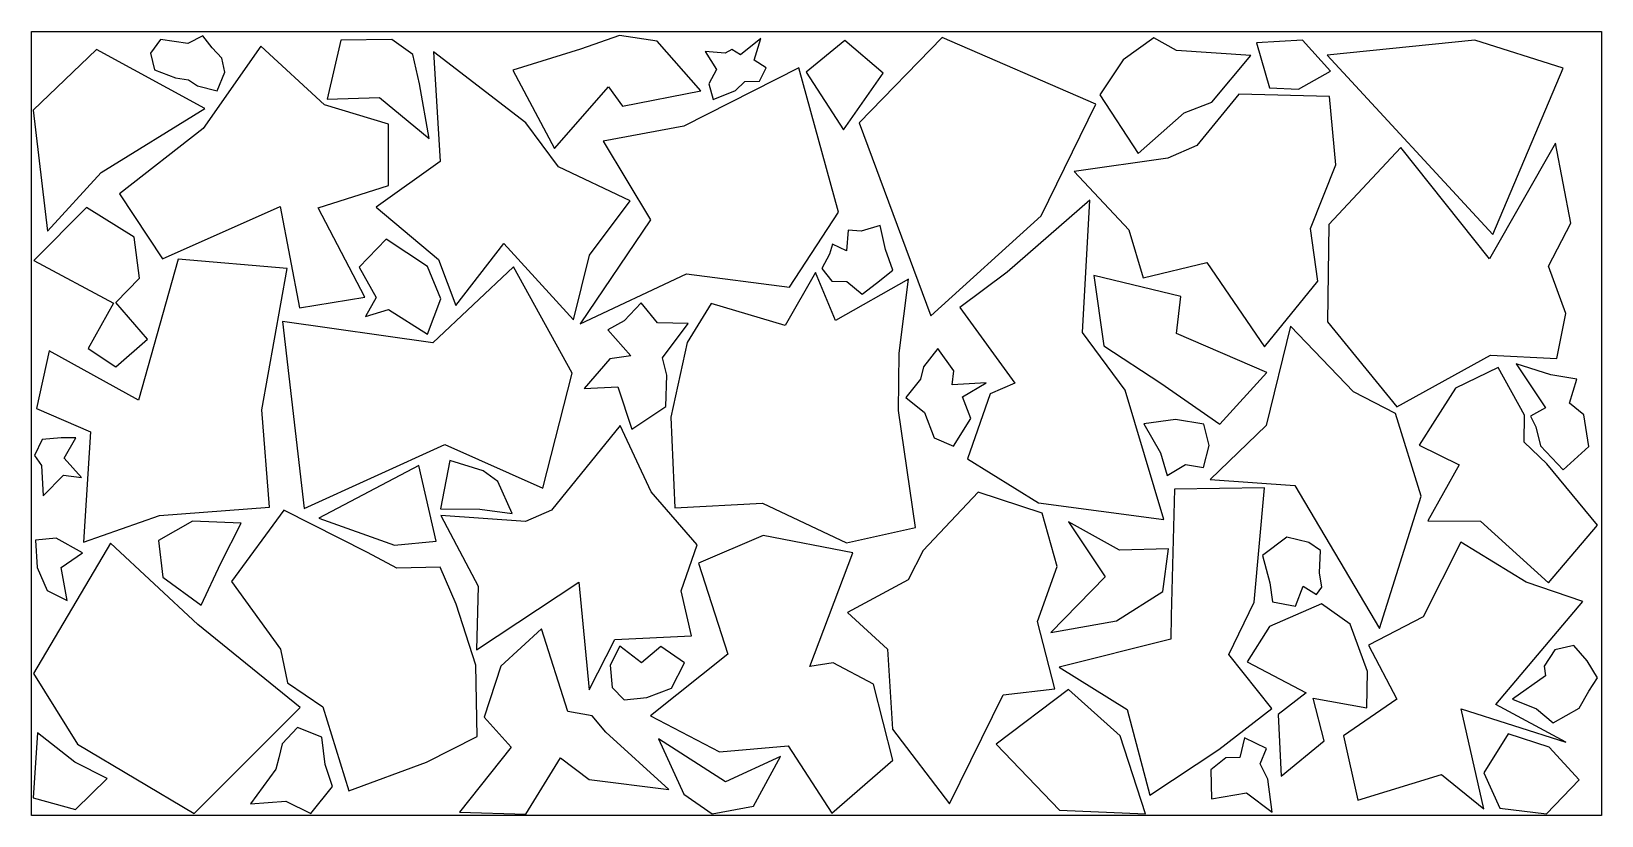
# Model space of a CAD drawing. Header units: metres. Extents: x 0 to 1998, y 0 to 998.
import ezdxf

# ---------------------------------------------------------------- set-up
doc = ezdxf.new("R2010")
doc.units = ezdxf.units.M

msp = doc.modelspace()

# ---------------------------------------------------------------- linework, layer by layer
for points in [[(0, 0), (0, 997.9), (1997.9, 997.9), (1997.9, 0), (0, 0)], [(373.1, 904.6), (291.9, 979.2), (218.4, 874.3), (111.9, 791.2), (166.7, 708.7), (316.6, 774.9), (341, 646.3), (424.2, 659.6), (364.9, 773.4), (454.5, 801.7), (454.4, 880), (373.1, 904.6)], [(211.4, 928.8), (236.5, 922.4), (246.1, 946.2), (242.2, 963.8), (230.1, 977.2), (218.2, 992.1), (199.1, 982.4), (164.1, 987.5), (151.7, 970.1), (156.8, 949), (183.3, 938.8), (199.9, 936.1), (211.4, 928.8)], [(376.3, 911.6), (442.8, 913.7), (506.1, 861.7), (493.6, 931.2), (485.2, 968.4), (458.7, 987.4), (393.6, 986.6), (376.3, 911.6)], [(734.4, 927.4), (752, 902.9), (851.6, 922.1), (796.4, 985.5), (748.3, 992.7), (698.5, 975.1), (612.4, 948.5), (665.5, 848.7), (734.4, 927.4)], [(882.9, 970.1), (857.4, 972.4), (871.6, 949.4), (861.8, 931), (867.6, 911.2), (895.8, 922.8), (907.8, 934.3), (926.3, 934.6), (934.7, 951.5), (919.6, 961.5), (928.2, 988.8), (902.4, 968.1), (891.1, 975), (882.9, 970.1)], [(1083.6, 944.6), (1034.8, 986.4), (985.9, 946), (1033.2, 872.6), (1083.6, 944.6)], [(1053.1, 881.6), (1144.5, 636), (1284.8, 763.1), (1354.3, 905.2), (1158.8, 990.1), (1053.1, 881.6)], [(1502.1, 907.8), (1551.7, 967.1), (1457, 973.8), (1428.3, 989.8), (1389, 961.7), (1359.4, 917.2), (1408.1, 842.5), (1466.6, 894.3), (1502.1, 907.8)], [(1617.4, 986.9), (1558.8, 983.3), (1575.4, 926.1), (1612.4, 924.2), (1652.9, 947.5), (1617.4, 986.9)], [(1948.8, 951.2), (1836.8, 986.6), (1648.7, 967.5), (1859.6, 739.6), (1948.8, 951.2)], [(220.5, 899.8), (83, 975), (2.1, 897.8), (20.6, 743.6), (88.9, 818.5), (220.5, 899.8)], [(670.5, 825.5), (629.2, 881.7), (511.5, 971.8), (520.1, 832.3), (438.8, 774.2), (518, 707.5), (540, 649.1), (601.1, 728.1), (689.8, 630.9), (710.1, 713.2), (761.7, 782.2), (670.5, 825.5)], [(976.5, 951.6), (830, 877.5), (727.5, 858.1), (787.6, 758), (698.4, 625.8), (833.6, 689.2), (964.6, 672.5), (1027.1, 767.8), (976.5, 951.6)], [(1396.3, 745.6), (1414.5, 684.4), (1495.4, 704), (1569, 596.4), (1636.9, 679.9), (1627.4, 747.1), (1659.7, 828), (1651.7, 914.9), (1536.4, 918), (1483, 852.6), (1446, 836.8), (1326.9, 819.7), (1396.3, 745.6)], [(1742.4, 850.2), (1651, 752.1), (1649, 628.5), (1737.5, 520.1), (1856.4, 586), (1940.9, 581.7), (1952.4, 639), (1930.2, 699), (1958.7, 753.8), (1939.4, 855.6), (1855.3, 708.5), (1742.4, 850.2)], [(1251.4, 550.4), (1219.8, 536.9), (1191.2, 453.9), (1281.6, 398), (1440.7, 376.8), (1391.7, 541.4), (1337.5, 614.6), (1346.6, 783.1), (1241.4, 691.5), (1181.5, 646.6), (1251.4, 550.4)], [(147.6, 606.1), (107.4, 653), (137.4, 683.8), (130.7, 736.2), (70, 773.7), (3.3, 706.2), (104.4, 651.9), (72.2, 594.6), (107.6, 570.9), (147.6, 606.1)], [(1019.1, 727.3), (1015.3, 714.4), (1005.6, 696), (1018.6, 680), (1037.4, 679.5), (1057, 663.4), (1075.3, 677.6), (1095.9, 694.2), (1086.6, 720.5), (1080.1, 750.7), (1055.9, 743.7), (1039.1, 745), (1037.2, 718.7), (1019.1, 727.3)], [(503.8, 698.7), (451.6, 733.4), (417, 697.7), (438.5, 659.3), (425.3, 635.3), (454.3, 644.2), (503.8, 612.5), (521.1, 657.5), (503.8, 698.7)], [(325.4, 696.4), (186.6, 708.2), (136.4, 528.6), (22.4, 591.4), (6.4, 518), (75.2, 488.5), (66.3, 347.9), (163.2, 381.8), (302.8, 392.4), (293.2, 516.3), (325.4, 696.4)], [(510.6, 601.4), (319.4, 628.7), (346.9, 390.7), (526.1, 472.3), (650.9, 416.6), (687.9, 563), (613.5, 698.3), (510.6, 601.4)], [(813.8, 507.1), (818.6, 391.6), (930.1, 397.6), (1037, 347.1), (1124.8, 366.8), (1103.4, 515.3), (1104, 588.3), (1116.1, 682.8), (1023.3, 630.1), (997.7, 691.3), (958.9, 623.6), (865, 651.8), (834.3, 601.9), (813.8, 507.1)], [(1462.5, 660.4), (1352, 687.4), (1364.4, 597.8), (1436.9, 550.4), (1512.2, 498), (1572.1, 563.8), (1456.8, 613.4), (1462.5, 660.4)], [(764.1, 491.9), (807.3, 520.6), (808.4, 560.4), (802.8, 582.3), (835.6, 626.2), (796.5, 626.9), (775.7, 652.3), (754.1, 629.4), (733.4, 618.2), (762.6, 585), (735.9, 581.4), (703.2, 543.5), (746.1, 545.7), (764.1, 491.9)], [(1735.6, 511.5), (1682.4, 539.1), (1602, 622.7), (1571.3, 496.2), (1499.7, 427.9), (1607.5, 420.1), (1715.3, 238.2), (1768.3, 406.6), (1735.6, 511.5)], [(1173.6, 565.9), (1153.5, 594.6), (1135.3, 571.2), (1131.2, 555.2), (1112.6, 532.1), (1136.3, 513), (1148.8, 480.8), (1173.4, 470.1), (1195.2, 505.2), (1184.6, 533), (1214.7, 550.6), (1171.5, 548.3), (1173.6, 565.9)], [(1930.5, 296.1), (1992.6, 369.4), (1928.1, 447.7), (1899.2, 475.2), (1899.9, 509.6), (1866.2, 570.1), (1812.2, 543.8), (1785.6, 502.7), (1765.6, 471.2), (1816.7, 446.5), (1776.8, 374.9), (1844, 374.6), (1930.5, 296.1)], [(1949.1, 439.8), (1981.6, 469.5), (1975.5, 509.9), (1956.9, 524.8), (1966.6, 555.3), (1933.2, 560.8), (1889.3, 574.8), (1926.5, 518.8), (1907.4, 508.4), (1914.1, 494.7), (1920, 470.5), (1949.1, 439.8)], [(1491.4, 442.9), (1498.7, 471), (1491.6, 497.9), (1455.9, 504), (1415.3, 498.4), (1436.6, 461.5), (1445, 432.6), (1468.4, 446.9), (1491.4, 442.9)], [(13.9, 478.7), (3.9, 458.2), (12.7, 445.5), (15, 407.1), (40.7, 433.2), (63.9, 430.3), (41.7, 454.7), (56.6, 480.9), (37.7, 480.7), (13.9, 478.7)], [(709.5, 160), (742.2, 223.9), (840.1, 228.8), (826.7, 285.9), (847.1, 344.4), (788.4, 411.8), (749, 496.5), (661.7, 388.6), (628.7, 374.4), (520.9, 381.9), (568.3, 291.9), (566.3, 211), (696.7, 296.9), (709.5, 160)], [(515, 349.2), (493, 445.5), (365.6, 378.6), (462.2, 344), (515, 349.2)], [(574.8, 438.9), (532.3, 451.7), (520.5, 390.2), (570.6, 390.1), (611.9, 384.4), (593.3, 425.2), (574.8, 438.9)], [(1280, 246.9), (1305.3, 316.9), (1285.9, 384.7), (1204.8, 411.7), (1134.8, 337.5), (1115.4, 299.9), (1038.4, 258.4), (1089.2, 211.7), (1095.5, 109.8), (1168, 15), (1236.6, 153.7), (1302, 161.2), (1280, 246.9)], [(1568.9, 417), (1454.3, 415.4), (1450.1, 254), (1449.9, 224.4), (1307.9, 188.7), (1394.3, 135.2), (1422.9, 26.2), (1510.7, 84.3), (1578.4, 136.1), (1523.7, 205.1), (1555.8, 271.5), (1568.9, 417)], [(427.7, 334.6), (321.1, 388.8), (254.4, 298.1), (316.8, 211.6), (325.7, 169.1), (370.8, 138.3), (404.1, 31.4), (502.9, 67.9), (567.2, 100.5), (565.4, 191.4), (540.4, 269.1), (520.3, 316.2), (464.9, 314.9), (427.7, 334.6)], [(161.6, 350.2), (167.3, 303.2), (215.8, 267.6), (241.1, 321.1), (267.1, 372.3), (204.9, 374.8), (161.6, 350.2)], [(1319.4, 373.8), (1366.3, 303.8), (1297, 233), (1380.7, 247.7), (1439.8, 285.3), (1446.7, 339.5), (1384.6, 337.8), (1319.4, 373.8)], [(2.6, 181), (58.5, 91.1), (207.1, 2.5), (342, 137.6), (211.8, 243.3), (100.6, 346.5), (2.6, 181)], [(45.4, 273.8), (37.8, 315.6), (65.2, 334.3), (31.6, 353.1), (5.3, 350.4), (7.3, 315.7), (20, 286.5), (45.4, 273.8)], [(962.8, 88.8), (1018.3, 3), (1096, 70.5), (1071.6, 167.3), (1020, 194.6), (990.4, 189.8), (1045.1, 334.2), (931.1, 356.3), (849, 321.1), (886.1, 205.5), (787.8, 126.8), (875.5, 81.1), (962.8, 88.8)], [(1635.3, 281.3), (1642.1, 290.8), (1639.1, 309.1), (1640.3, 337.3), (1625.6, 347.6), (1597.4, 354.3), (1566.3, 330.9), (1575.8, 296.3), (1579, 272), (1608.4, 266.5), (1618.2, 292), (1635.3, 281.3)], [(1819, 347.9), (1770.7, 252.9), (1701.5, 217), (1737.3, 148.3), (1669.7, 101.6), (1687.6, 19.6), (1794.3, 52.3), (1848.2, 8.6), (1819.2, 135.7), (1952.2, 93.6), (1863.4, 141.4), (1973.9, 272.4), (1902.1, 297.2), (1819, 347.9)], [(1644.8, 95), (1631, 149.5), (1699.4, 137.1), (1700, 183.2), (1678.1, 243.8), (1641.4, 269.4), (1575.4, 240.7), (1546.9, 195.8), (1622, 156.3), (1586.3, 128.7), (1590.4, 50.1), (1644.8, 95)], [(682.5, 132.5), (649.1, 237.7), (597.4, 190), (576.1, 125.1), (610.5, 87.1), (544.6, 4.5), (629.1, 2), (673.4, 73.6), (709.6, 46.1), (811.1, 33.4), (730.9, 106.3), (713.6, 127.1), (682.5, 132.5)], [(782.9, 150.2), (814.4, 162.1), (831.2, 194.2), (801, 215.2), (776.2, 194.2), (748.9, 215.4), (736.6, 191.5), (739.1, 162.8), (754.4, 147.2), (782.9, 150.2)], [(1969.3, 136.7), (1981.8, 158.5), (1992.9, 175.1), (1979.4, 197.1), (1962.5, 216.3), (1938.6, 211), (1924.8, 190), (1926.5, 177.8), (1884.4, 148), (1915.2, 135.8), (1936.4, 118), (1969.3, 136.7)], [(1385.2, 101.4), (1319.5, 160.5), (1227.7, 90.7), (1308.2, 7), (1417.4, 2.1), (1385.2, 101.4)], [(7.8, 105.4), (2.1, 22.4), (56.1, 7.7), (96.5, 47.1), (55.3, 68.2), (7.8, 105.4)], [(319.2, 91.5), (314.7, 73.5), (310.8, 59.2), (278.8, 14.9), (323.8, 18.3), (355.5, 2.5), (383, 36.9), (373.9, 64.9), (369.5, 99.9), (338.5, 112.3), (319.2, 91.5)], [(1848, 54.6), (1868.5, 9.5), (1927.6, 2.1), (1969.2, 45.7), (1931.3, 86.9), (1879, 104.1), (1848, 54.6)], [(953.1, 75), (883, 43), (798.1, 97.7), (830.2, 27.2), (866.1, 2.1), (918.8, 11.9), (953.1, 75)], [(1546.1, 29.1), (1578.7, 4.5), (1573.2, 46.4), (1563.6, 66), (1571.4, 85.5), (1543.7, 99), (1537.4, 74.1), (1519.6, 73.4), (1500.7, 58.2), (1501.6, 21.3), (1546.1, 29.1)]]:
    msp.add_lwpolyline(points)

doc.saveas('drawing.dxf')
